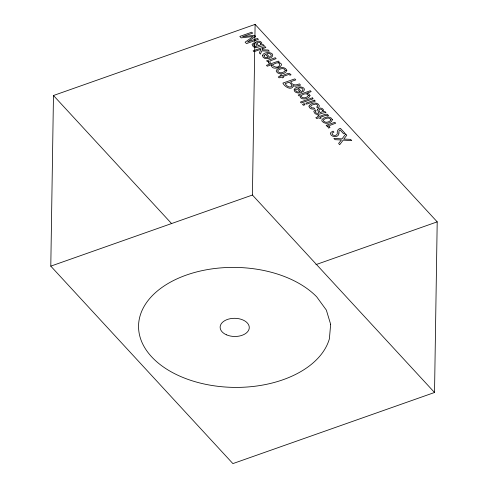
<?xml version="1.0" encoding="UTF-8"?>
<svg xmlns="http://www.w3.org/2000/svg" width="488" height="488" viewBox="0 0 488 488"><rect width="100%" height="100%" fill="white"/><g stroke="black" fill="none" stroke-linecap="round" stroke-linejoin="round"><path stroke-width="0.73" d="M50.795 266.143L53.473 95.508L255.108 24.4L437.205 221.857L434.527 392.492L232.892 463.6L50.795 266.143L252.424 195.035L434.527 392.492M252.424 195.035L255.108 24.4M315.937 264.624L437.205 221.857M53.473 95.508L171.605 223.602M262.477 55.547C262.77 59.127 267.839 59.219 270.346 57.938L266.643 53.924C268.302 52.49 273.176 54.467 270.59 56.547L271.426 57.456C276.873 52.137 263.618 50.667 262.477 55.547M294.13 89.871C294.423 93.446 299.492 93.543 301.999 92.263L298.296 88.249C299.955 86.815 304.829 88.792 302.243 90.872L303.079 91.774C308.526 86.461 295.271 84.985 294.13 89.871M286.828 70.278C285.889 74.255 278.819 75.207 276.501 71.779A4.148 2.586 0.9 0 1 276.501 70.028C278.861 67.106 285.151 66.222 286.828 70.278M308.995 106.097C309.038 108.818 312.631 109.678 314.784 108.842L313.955 107.946L311.527 107.805L310.527 106.421L311.905 105.024L315.565 104.115A2.074 1.293 0.9 0 1 317.09 104.566L317.749 106L316.651 106.994L317.475 107.891L318.725 107.092A3.453 2.153 0.9 0 0 319.347 105.78C317.932 101.541 310.667 102.59 308.995 106.097M332.432 119.725C331.492 123.702 324.422 124.66 322.104 121.231A4.148 2.586 0.9 0 1 322.104 119.481C324.465 116.559 330.754 115.674 332.432 119.725M338.91 133.029C339.361 137.732 331.291 137.689 330.406 133.645L330.907 132.37L333.06 131.144L333.92 132.083L332.432 132.888L332.047 133.7C332.596 136.012 336.811 136.097 337.3 133.73C336.915 131.363 337.769 128.875 340.398 128.32L345.028 133.346L343.65 133.834L339.965 129.832L338.989 131.034L338.91 133.029M255.749 42.511L257.109 46.189L255.212 46.494L253.992 45.652L253.559 44.689L254.48 43.835L253.687 42.981L252.058 44.426C253.925 50.77 260.61 45.292 264.282 45.732L263.331 44.682L261.721 44.67C263.13 41.291 257.237 39.809 255.749 42.511M317.45 109.41L318.81 113.088L316.913 113.399L315.693 112.557L315.26 111.587L316.175 110.739L315.388 109.879L313.754 111.325C315.626 117.675 322.312 112.197 325.984 112.63L325.032 111.587L323.422 111.569C324.825 108.196 318.932 106.713 317.45 109.41M260.818 43.908L260.165 45.091L258.408 45.774L257.304 43.578L257.414 42.706C258.555 41.712 260.635 42.352 260.818 43.908M322.519 110.813L321.866 111.996L320.11 112.679L319.006 110.483L319.115 109.605C320.256 108.617 322.336 109.257 322.519 110.813M271.352 65.227C271.938 72.309 288.384 64.648 278.087 62.354L279.197 61.958L278.416 61.11L266.448 65.331L267.272 66.228L271.603 64.703L271.352 65.227M330.657 324.337L329.394 338.77A96.173 60 0.9 0 1 192.26 380.829A96.173 60 0.9 0 1 163.639 286.297A96.173 60 0.9 0 1 316.7 296.838L326.344 310.081L330.657 324.337M268.321 62.037L268.894 63.507L270.437 62.964L269.73 62L270.352 60.805L276.135 58.645L275.287 57.724L266.594 60.793L267.4 61.665L268.9 61.134L268.321 62.037M327.875 126.612L328.448 128.082L329.992 127.539L329.284 126.575L329.906 125.386L335.695 123.22L334.841 122.299L326.149 125.367L326.954 126.239L328.461 125.709L327.875 126.612M308.398 95.343C307.525 97.844 302.719 98.905 301.114 96.545L301.065 96.081C302.389 93.964 307.05 92.604 308.398 95.343M293.453 85.845C291.482 91.244 284.333 86.474 282.881 83.094L294.807 78.885L295.746 79.904L290.628 81.709C292.373 85.687 296.155 85.4 299.406 83.875L300.559 85.119L295.582 86.199L293.453 85.845M272.749 64.855L272.67 65.563C280.942 71.529 282.79 57.932 272.749 64.855M310.008 95.575C309.16 99.546 299.089 100.613 300.175 95.489L299.022 95.898L298.199 95.001L310.319 90.725L311.167 91.646L306.726 93.214L308.825 93.818L310.008 95.575M285.346 70.376C284.156 72.688 279.63 73.938 277.892 71.474A2.3 1.433 0.9 0 1 278.081 70.302C279.868 68.662 284.217 67.429 285.346 70.376M330.949 119.828C329.76 122.14 325.234 123.385 323.495 120.926A2.3 1.433 0.9 0 1 323.684 119.755C325.472 118.114 329.827 116.882 330.949 119.828M264.081 55.467C263.581 57.614 266.857 58.072 268.308 57.401L265.509 54.357L264.081 55.467M295.734 89.792C295.234 91.939 298.51 92.391 299.961 91.726L297.161 88.682L295.734 89.792M262.605 48.66L262.196 49.825L268.156 49.983L269.236 51.161L261.757 50.868L260.433 54.113L259.354 52.936L260.866 49.27L253.943 51.716L253.126 50.831L265.051 46.622L265.868 47.507L262.605 48.66M292.037 85.827C290.116 88.639 286.249 85.949 285.206 83.619L289.28 82.185L291.452 84.534L292.037 85.827M345.663 134.029L342.027 138.873L333.89 138.403L335.067 139.678L341.393 139.983L338.587 143.496L339.703 144.704L343.192 140.135L351.738 140.623L350.579 139.361L343.808 139.068L346.791 135.255L345.663 134.029M255.541 36.307L247.459 41.998L257.499 38.43L258.39 39.394L246.464 43.603L245.135 42.163L253.241 36.466L241.17 37.863L239.828 36.405L251.753 32.202L252.65 33.172L242.566 36.691L254.614 35.301L255.541 36.307M281.204 74.914L280.008 75.335L280.691 76.073L278.264 76.933L279.124 77.86L281.552 77.006L282.357 77.879L283.546 77.458L282.741 76.585L288.42 74.585L289.207 74.56L289.896 75.219L291.049 74.81C289.055 71.254 284.48 75.463 281.887 75.652L281.204 74.914M312.314 97.868L300.388 102.071L301.236 102.992L313.162 98.789L312.314 97.868M304.164 103.791L302.505 104.371L303.371 105.31L305.024 104.725L304.164 103.791M314.431 100.168L305.781 103.218L306.641 104.151L315.297 101.101L314.431 100.168M318.755 115.638L317.56 116.059L318.243 116.797L315.821 117.651L316.675 118.584L319.103 117.73L319.908 118.602L321.104 118.181L320.299 117.309L325.972 115.302L326.759 115.284L327.454 115.943L328.607 115.534C326.612 111.978 322.031 116.187 319.439 116.376L318.755 115.638M226.456 334.811A14.573 9.089 0.9 0 0 249.234 328.247A14.573 9.089 0.9 0 0 228.427 319.134A14.573 9.089 0.9 0 0 226.456 334.811"/></g></svg>
